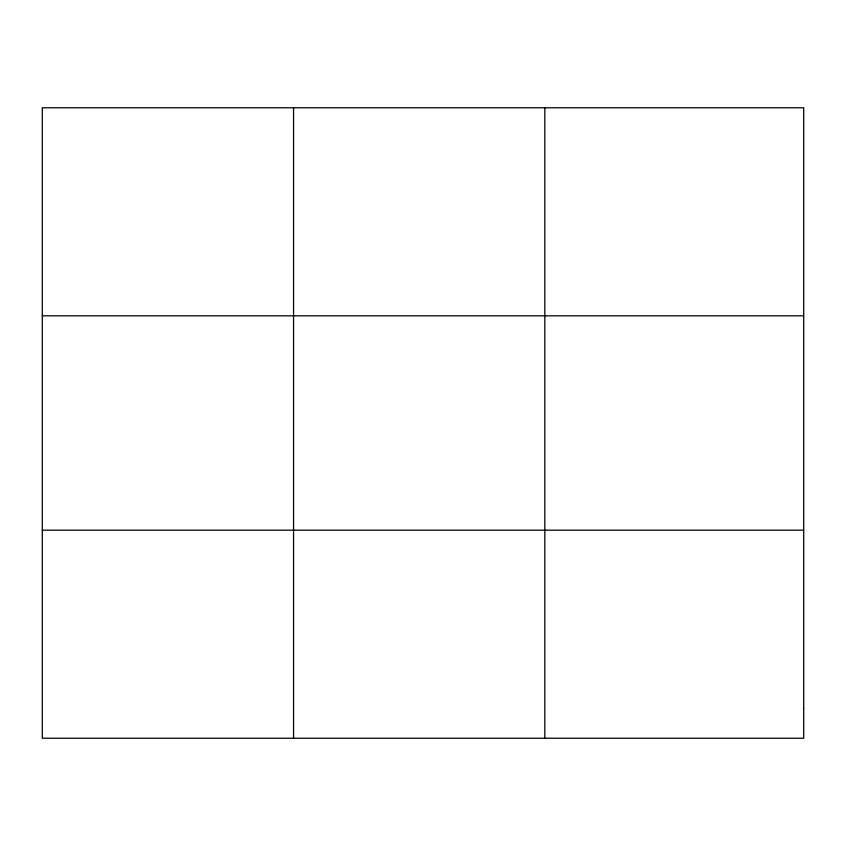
<?xml version="1.0" encoding="UTF-8"?>
<svg xmlns="http://www.w3.org/2000/svg" width="846" height="846" viewBox="0 0 846 846"><rect width="100%" height="100%" fill="white"/><g stroke="black" fill="none" stroke-linecap="round" stroke-linejoin="round"><path stroke-width="1.27" d="M293.562 107.77L293.562 738.23M544.824 107.77L544.824 738.23M42.3 315.822L803.7 315.822M42.3 530.178L803.7 530.178M803.7 708.504L803.7 738.23L42.3 738.23L42.3 107.77L803.7 107.77L803.7 708.504"/></g></svg>
